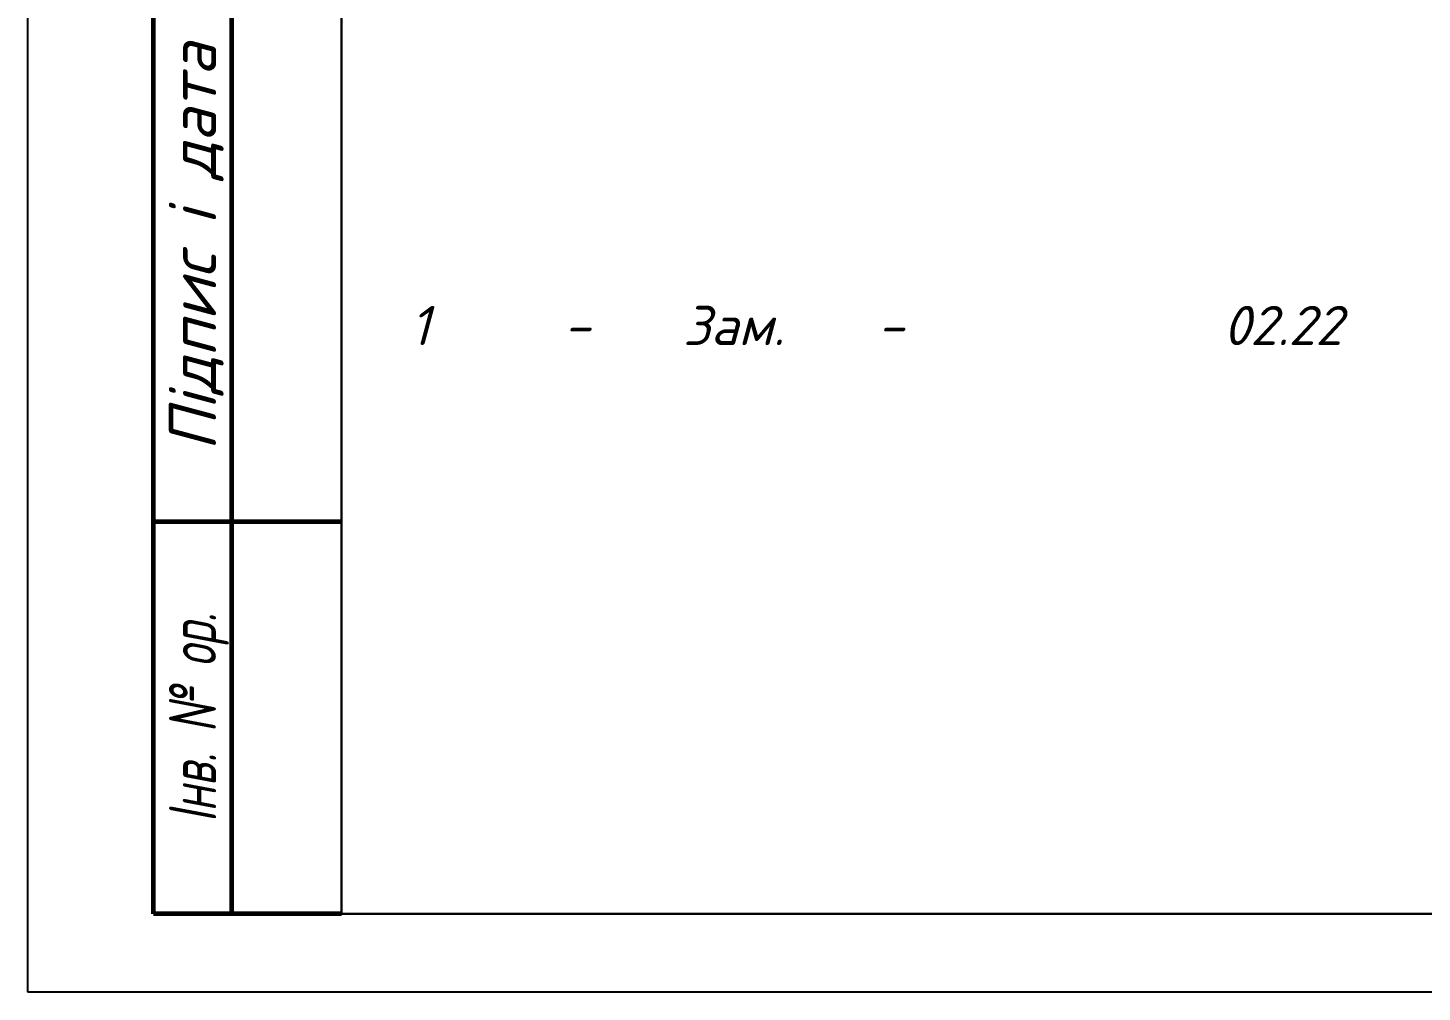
# Model space of a CAD drawing. Header units: millimetres. Extents: x 106762 to 109897, y 151306 to 151603.
# Drawn here: x 106762.2 to 106851.1, y 151305.7 to 151367.2 of the extents above; entities that cross this region are included whole.
import ezdxf
from ezdxf.enums import TextEntityAlignment as Align

# ---------------------------------------------------------------- set-up
doc = ezdxf.new("R2010")
doc.units = ezdxf.units.MM
doc.layers.get('Defpoints').update_dxf_attribs({"color": 4})
doc.layers.add('E_Зміни', color=7, linetype='Continuous')
doc.styles.add('GOST 2.304', font='isocpeui.ttf')
doc.styles.add('СГЕНЕРИР_СТИЛЬ_7', font='isocpeui.ttf')

# ---------------------------------------------------------------- blocks, each defined once
blk = doc.blocks.new('*U11')
at = {"linetype": 'Continuous', "lineweight": 60}
for p, q in [((8, 5), (8, 90)), ((13, 5), (13, 90)), ((8, 30), (20, 30)), ((20, 5), (8, 5))]:
    blk.add_line(p, q, dxfattribs=at)
at = {"lineweight": 30, "ltscale": 100}
blk.add_lwpolyline([(20, 5), (20, 292), (205, 292), (205, 5)], close=True, dxfattribs=at)
at = {"layer": 'Defpoints', "color": 4, "ltscale": 100}
blk.add_lwpolyline([(0, 0), (0, 297), (210, 297), (210, 0)], close=True, dxfattribs=at)
at = {"linetype": 'Continuous', "lineweight": 25, "style": 'СГЕНЕРИР_СТИЛЬ_7'}
blk.add_text('Підпис і дата', height=3, rotation=90, dxfattribs=at).set_placement((10.5, 47.5), align=Align.MIDDLE_CENTER)
at = {"linetype": 'Continuous', "lineweight": 25, "style": 'СГЕНЕРИР_СТИЛЬ_7', "width": 0.7}
blk.add_text('Інв. № ор.', height=3, rotation=90, dxfattribs=at).set_placement((10.5, 17.5), align=Align.MIDDLE_CENTER)

msp = doc.modelspace()

# ---------------------------------------------------------------- block references
msp.add_blockref('*U11', (106762.177, 151305.71))

# ---------------------------------------------------------------- texts
at = {"layer": 'E_Зміни', "linetype": 'Continuous', "lineweight": 25, "char_height": 2.5, "width": 10, "attachment_point": 5, "line_spacing_factor": 0.84, "style": 'GOST 2.304'}
for s, insert in [('{\\C7;1}', (106787.177, 151348.21)), ('{\\C7;Зам.}', (106807.177, 151348.21)), ('{\\C7;02.22}', (106842.177, 151348.21)), ('{\\C7;-}', (106797.177, 151348.21)), ('{\\C7;-}', (106817.177, 151348.21))]:
    msp.add_mtext(s, dxfattribs=dict(at, insert=insert))

doc.saveas('drawing.dxf')
